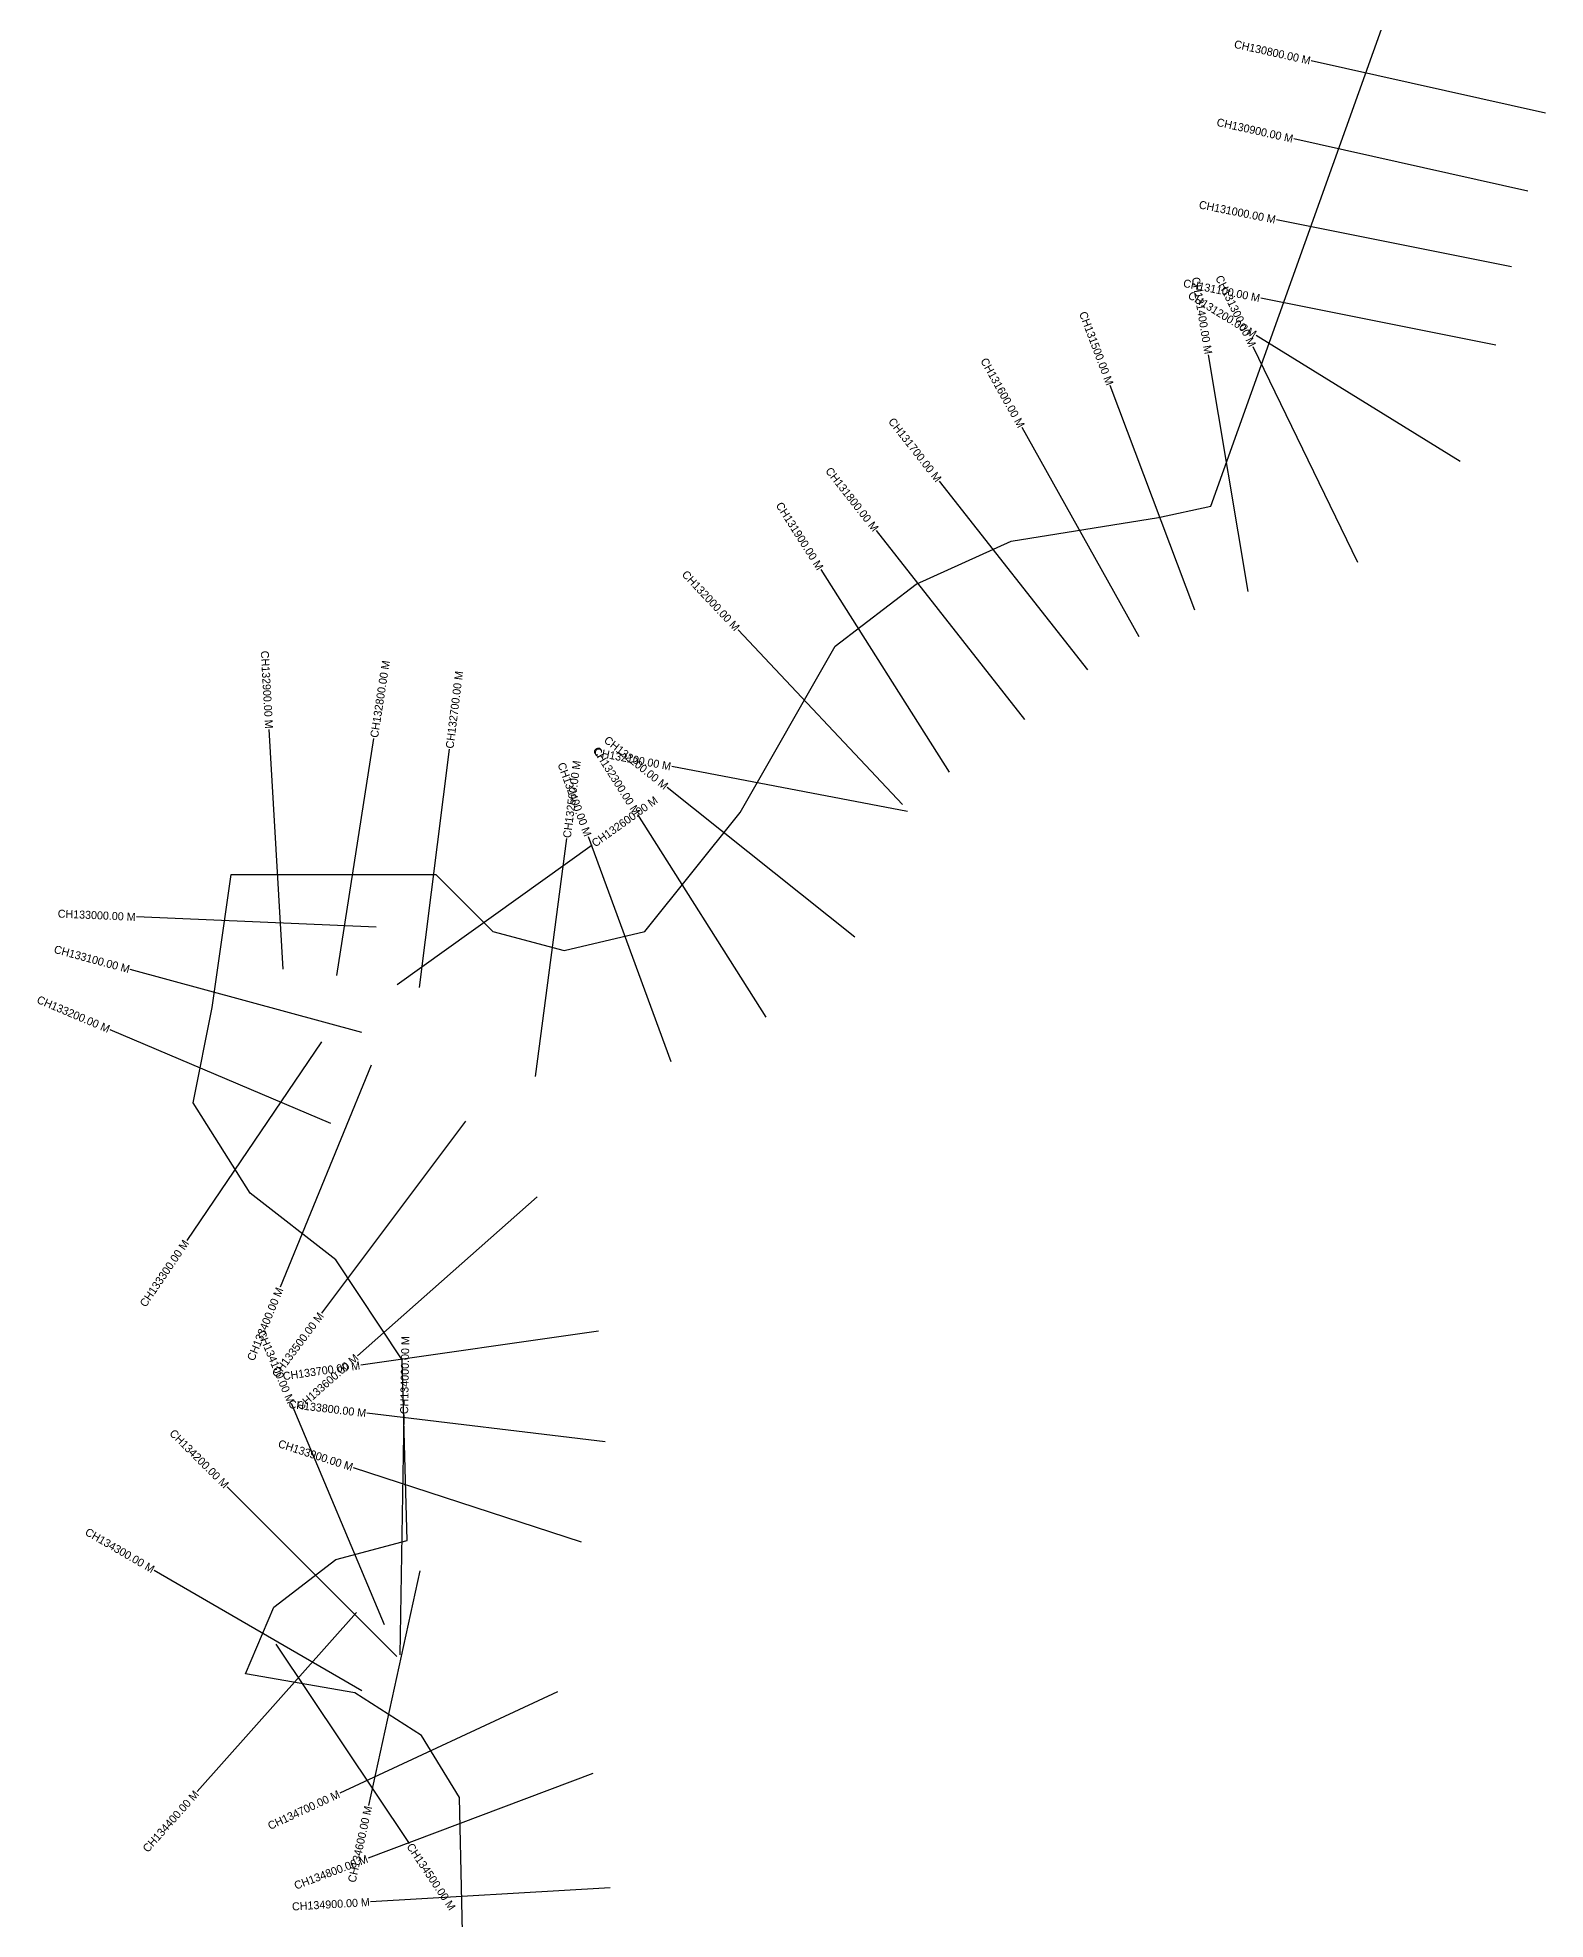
# Model space of a CAD drawing. Header units: metres. Extents: x 266353 to 279238, y 2116409 to 2127268.
# Drawn here: x 266438 to 268323, y 2119488 to 2121840 of the extents above; entities that cross this region are included whole.
import ezdxf
from ezdxf.enums import TextEntityAlignment as Align

# ---------------------------------------------------------------- set-up
doc = ezdxf.new("R2010")
doc.units = ezdxf.units.M
for name, color, linetype in [('CS', 134, 'Continuous'), ('CSMark', 6, 'Continuous'), ('village', 3, 'Continuous')]:
    doc.layers.add(name, color=color, linetype=linetype)

msp = doc.modelspace()

# ---------------------------------------------------------------- linework, layer by layer
at = {"layer": 'CS'}
for p, q in [((268323, 2121745.3), (268030.1, 2121810.5)), ((268301.2, 2121647.7), (268008.4, 2121712.9)), ((268280.8, 2121553.2), (267986.6, 2121611.9)), ((268261.2, 2121455.2), (267967, 2121513.8)), ((268216.6, 2121309.8), (267961.3, 2121467.4)), ((267951.3, 2121147.2), (267901.9, 2121443.1)), ((268088.6, 2121183.4), (267957.5, 2121453.2)), ((267884.6, 2121123.9), (267779, 2121404.7)), ((267815, 2121090.5), (267668.6, 2121352.4)), ((267750.7, 2121049.3), (267565.4, 2121285.2)), ((267672, 2120987.5), (267486.8, 2121223.5)), ((267578.1, 2120921.4), (267417.3, 2121174.7)), ((267519.2, 2120881.2), (267313.6, 2121099.6)), ((266744.6, 2120675.5), (266727.4, 2120975)), ((266811.9, 2120667.4), (266858.2, 2120963.8)), ((266915.4, 2120652.5), (266952.7, 2120950.2)), ((267525.3, 2120872.3), (267230.6, 2120928.5)), ((267459.5, 2120715.1), (267225, 2120902.3)), ((267348.7, 2120615.2), (267188.2, 2120868.6)), ((266887.5, 2120656.1), (267131.3, 2120830.8)), ((267060.2, 2120541), (267099.3, 2120838.5)), ((267230, 2120559.3), (267126.4, 2120840.8)), ((266861.1, 2120727.6), (266561.3, 2120740.6)), ((266843.2, 2120596.1), (266553.7, 2120674.8)), ((266804.5, 2120482.4), (266528.3, 2120599.6)), ((266792.8, 2120584.4), (266624.2, 2120336.2)), ((266854.7, 2120555.4), (266741.1, 2120277.8)), ((266972.9, 2120485.4), (266792.9, 2120245.3)), ((267062.5, 2120390.7), (266837.6, 2120192.2)), ((267138.9, 2120222.7), (266841.9, 2120180.3)), ((266871.3, 2119855.7), (266755.3, 2120132.3)), ((267147.4, 2120084.7), (266849.5, 2120120.2)), ((266891, 2119818.2), (266896, 2120118.2)), ((267117.8, 2119959.1), (266832.6, 2120052.2)), ((266887.1, 2119816.1), (266674.9, 2120028.2)), ((266843.2, 2119773.4), (266583.7, 2119923.9)), ((266915.5, 2119923.2), (266851.5, 2119630.1)), ((266836.7, 2119871.4), (266637.2, 2119647.3)), ((266735.5, 2119831.7), (266902.3, 2119582.3)), ((267087.6, 2119772.1), (266815.6, 2119645.4)), ((267131.9, 2119670), (266851.2, 2119564.2)), ((267153.6, 2119527), (266854.1, 2119509.4))]:
    msp.add_line(p, q, dxfattribs=at)
at = {"layer": 'village', "color": 3, "true_color": 0x00ff00}
msp.add_polyline3d([(266971.1, 2119378.4, 0), (266965.2, 2119640, 0), (266917.6, 2119717.4, 0), (266834.4, 2119770.9, 0), (266697.6, 2119794.7, 0), (266733.3, 2119877.9, 0), (266810.6, 2119937.4, 0), (266899.8, 2119961.2, 0), (266893.8, 2120187.2, 0), (266810.6, 2120312.1, 0), (266703.5, 2120395.3, 0), (266632.2, 2120508.3, 0), (266656, 2120627.3, 0), (266679.7, 2120793.8, 0), (266935.5, 2120793.8, 0), (267006.8, 2120722.4, 0), (267096, 2120698.6, 0), (267197.1, 2120722.4, 0), (267316.1, 2120871.1, 0), (267435, 2121079.2, 0), (267536.1, 2121156.5, 0), (267655.1, 2121210.1, 0), (267839.4, 2121239.8, 0), (267904.8, 2121254.1, 0), (268226, 2122152.1, 0)], dxfattribs=at)

# ---------------------------------------------------------------- texts
at = {"layer": 'CSMark'}
for s, rotation, p in [('CH130800.00 M', 347.4356, (268029.2, 2121810.7)), ('CH130900.00 M', 347.4356, (268007.4, 2121713.1)), ('CH131000.00 M', 348.7239, (267985.6, 2121612.1)), ('CH131100.00 M', 348.7239, (267966, 2121514)), ('CH131400.00 M', 279.4774, (267901.7, 2121444.1)), ('CH131300.00 M', 295.9201, (267957.1, 2121454.1)), ('CH131200.00 M', 328.3125, (267960.5, 2121467.9)), ('CH131500.00 M', 290.6082, (267778.7, 2121405.6)), ('CH131600.00 M', 299.2091, (267668.1, 2121353.2)), ('CH131700.00 M', 308.137, (267564.8, 2121286)), ('CH131800.00 M', 308.137, (267486.2, 2121224.2)), ('CH131900.00 M', 302.4153, (267416.7, 2121175.5)), ('CH132000.00 M', 313.2654, (267312.9, 2121100.4)), ('CH132900.00 M', 273.2853, (266727.3, 2120976)), ('CH132200.00 M', 321.3922, (267224.2, 2120902.9)), ('CH132300.00 M', 302.3454, (267187.7, 2120869.5)), ('CH132100.00 M', 349.2183, (267229.6, 2120928.6)), ('CH132400.00 M', 290.2123, (267126, 2120841.8)), ('CH133000.00 M', 357.5143, (266560.3, 2120740.6)), ('CH133100.00 M', 344.7912, (266552.7, 2120675.1)), ('CH133200.00 M', 336.9862, (266527.4, 2120600)), ('CH133300.00 M', 55.8041, (266623.6, 2120335.4)), ('CH133400.00 M', 67.7412, (266740.7, 2120276.8)), ('CH133500.00 M', 53.1485, (266792.3, 2120244.5)), ('CH134100.00 M', 292.7481, (266754.9, 2120133.2)), ('CH133600.00 M', 41.4331, (266836.8, 2120191.5)), ('CH133700.00 M', 8.1197, (266840.9, 2120180.2)), ('CH133800.00 M', 353.1975, (266848.5, 2120120.3)), ('CH134200.00 M', 315.0199, (266674.2, 2120028.9)), ('CH133900.00 M', 341.9039, (266831.7, 2120052.6)), ('CH134300.00 M', 329.881, (266582.8, 2119924.4)), ('CH134400.00 M', 48.3326, (266636.6, 2119646.6)), ('CH134700.00 M', 24.9776, (266814.7, 2119645)), ('CH134600.00 M', 77.6831, (266851.2, 2119629.2)), ('CH134800.00 M', 20.6506, (266850.2, 2119563.8)), ('CH134900.00 M', 3.3586, (266853.1, 2119509.4))]:
    msp.add_text(s, height=10, rotation=rotation, dxfattribs=at).set_placement(p, align=Align.MIDDLE_RIGHT)
for s, rotation, p in [('CH132800.00 M', 81.1228, (266858.4, 2120964.8)), ('CH132700.00 M', 82.8469, (266952.8, 2120951.2)), ('CH132500.00 M', 82.5192, (267099.4, 2120839.4)), ('CH132600.00 M', 35.6185, (267132.2, 2120831.4)), ('CH134000.00 M', 89.045, (266896, 2120119.2)), ('CH134500.00 M', 303.7661, (266902.8, 2119581.5))]:
    msp.add_text(s, height=10, rotation=rotation, dxfattribs=at).set_placement(p, align=Align.MIDDLE_LEFT)

doc.saveas('drawing.dxf')
